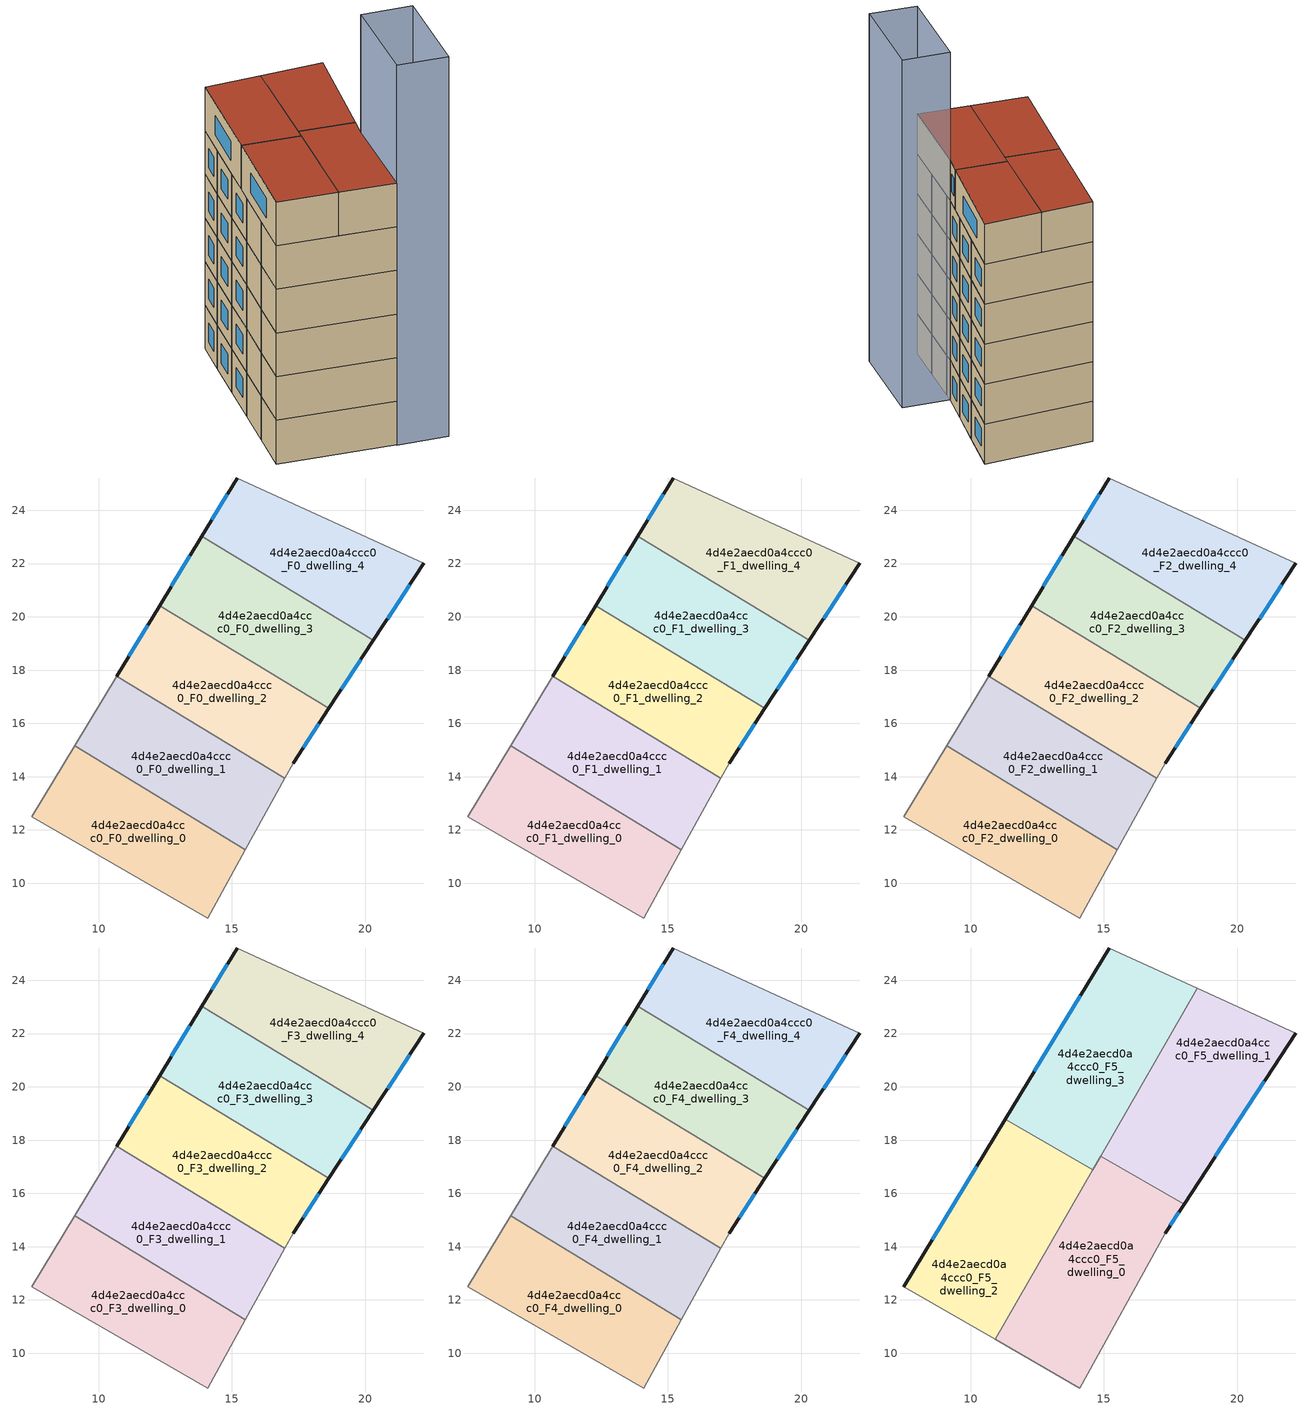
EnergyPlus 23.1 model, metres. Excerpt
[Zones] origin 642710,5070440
4d4e2aecd0a4ccc0_F0_dwelling_0
 floor ground (EU_floor_Construction): 15.51,11.26 14.09,8.7 7.49,12.5 9.1,15.15 z0
 wall to 4d4e2aecd0a4ccc0_F0_dwelling_1 (EU_wall_Construction): 15.51,11.26 9.1,15.15 z0:3
 wall adiabatic (EU_wall_Construction): 9.1,15.15 7.49,12.5 14.09,8.7 15.51,11.26 z0:3
4d4e2aecd0a4ccc0_F0_dwelling_1
 floor ground (EU_floor_Construction): 16.99,13.95 15.51,11.26 9.1,15.15 10.69,17.78 z0
 wall to 4d4e2aecd0a4ccc0_F0_dwelling_2 (EU_wall_Construction): 16.99,13.95 10.69,17.78 z0:3
 wall adiabatic (EU_wall_Construction): 15.51,11.26 16.99,13.95 / 10.69,17.78 9.1,15.15 z0:3
4d4e2aecd0a4ccc0_F0_dwelling_2
 floor ground (EU_floor_Construction): 18.64,16.56 17.3,14.5 16.99,13.95 10.69,17.78 12.29,20.42 z0
 wall outside (EU_wall_Construction): 12.29,20.42 10.69,17.78 / 17.3,14.5 18.64,16.56 z0:3
 wall to 4d4e2aecd0a4ccc0_F0_dwelling_3 (EU_wall_Construction): 18.64,16.56 12.29,20.42 z0:3
 wall adiabatic (EU_wall_Construction): 16.99,13.95 17.3,14.5 z0:3
 window (EU_Window_Construction): 11.84,19.68 11.14,18.51 / 17.67,15.08 18.27,15.98 z0.84:2.16
4d4e2aecd0a4ccc0_F0_dwelling_3
 floor ground (EU_floor_Construction): 20.31,19.11 18.64,16.56 12.29,20.42 13.87,23.02 z0
 wall outside (EU_wall_Construction): 18.64,16.56 20.31,19.11 / 13.87,23.02 12.29,20.42 z0:3
 wall to 4d4e2aecd0a4ccc0_F0_dwelling_4 (EU_wall_Construction): 20.31,19.11 13.87,23.02 z0:3
 window (EU_Window_Construction): 19.11,17.28 19.84,18.4 / 13.43,22.29 12.73,21.14 z0.84:2.16
4d4e2aecd0a4ccc0_F0_dwelling_4
 floor ground (EU_floor_Construction): 22.2,22 20.31,19.11 13.87,23.02 15.2,25.21 z0
 wall outside (EU_wall_Construction): 15.2,25.21 13.87,23.02 / 20.31,19.11 22.2,22 z0:3
 wall adiabatic (EU_wall_Construction): 22.2,22 15.2,25.21 z0:3
 window (EU_Window_Construction): 14.83,24.6 14.24,23.63 / 20.84,19.92 21.67,21.19 z0.84:2.16
4d4e2aecd0a4ccc0_F1_dwelling_0
 floor to 4d4e2aecd0a4ccc0_F0_dwelling_0 (EU_floor_Construction): 15.51,11.26 14.09,8.7 7.49,12.5 9.1,15.15 z3
 wall to 4d4e2aecd0a4ccc0_F1_dwelling_1 (EU_wall_Construction): 15.51,11.26 9.1,15.15 z3:6
 wall adiabatic (EU_wall_Construction): 9.1,15.15 7.49,12.5 14.09,8.7 15.51,11.26 z3:6
4d4e2aecd0a4ccc0_F1_dwelling_1
 floor to 4d4e2aecd0a4ccc0_F0_dwelling_1 (EU_floor_Construction): 16.99,13.95 15.51,11.26 9.1,15.15 10.69,17.78 z3
 wall to 4d4e2aecd0a4ccc0_F1_dwelling_2 (EU_wall_Construction): 16.99,13.95 10.69,17.78 z3:6
 wall adiabatic (EU_wall_Construction): 15.51,11.26 16.99,13.95 / 10.69,17.78 9.1,15.15 z3:6
4d4e2aecd0a4ccc0_F1_dwelling_2
 floor to 4d4e2aecd0a4ccc0_F0_dwelling_2 (EU_floor_Construction): 18.64,16.56 17.3,14.5 16.99,13.95 10.69,17.78 12.29,20.42 z3
 wall outside (EU_wall_Construction): 12.29,20.42 10.69,17.78 / 17.3,14.5 18.64,16.56 z3:6
 wall to 4d4e2aecd0a4ccc0_F1_dwelling_3 (EU_wall_Construction): 18.64,16.56 12.29,20.42 z3:6
 wall adiabatic (EU_wall_Construction): 16.99,13.95 17.3,14.5 z3:6
 window (EU_Window_Construction): 11.84,19.68 11.14,18.51 / 17.67,15.08 18.27,15.98 z3.84:5.16
4d4e2aecd0a4ccc0_F1_dwelling_3
 floor to 4d4e2aecd0a4ccc0_F0_dwelling_3 (EU_floor_Construction): 20.31,19.11 18.64,16.56 12.29,20.42 13.87,23.02 z3
 wall outside (EU_wall_Construction): 18.64,16.56 20.31,19.11 / 13.87,23.02 12.29,20.42 z3:6
 wall to 4d4e2aecd0a4ccc0_F1_dwelling_4 (EU_wall_Construction): 20.31,19.11 13.87,23.02 z3:6
 window (EU_Window_Construction): 19.11,17.28 19.84,18.4 / 13.43,22.29 12.73,21.14 z3.84:5.16
4d4e2aecd0a4ccc0_F1_dwelling_4
 floor to 4d4e2aecd0a4ccc0_F0_dwelling_4 (EU_floor_Construction): 22.2,22 20.31,19.11 13.87,23.02 15.2,25.21 z3
 wall outside (EU_wall_Construction): 15.2,25.21 13.87,23.02 / 20.31,19.11 22.2,22 z3:6
 wall adiabatic (EU_wall_Construction): 22.2,22 15.2,25.21 z3:6
 window (EU_Window_Construction): 14.83,24.6 14.24,23.63 / 20.84,19.92 21.67,21.19 z3.84:5.16
4d4e2aecd0a4ccc0_F2_dwelling_0
 floor to 4d4e2aecd0a4ccc0_F1_dwelling_0 (EU_floor_Construction): 15.51,11.26 14.09,8.7 7.49,12.5 9.1,15.15 z6
 wall to 4d4e2aecd0a4ccc0_F2_dwelling_1 (EU_wall_Construction): 15.51,11.26 9.1,15.15 z6:9
 wall adiabatic (EU_wall_Construction): 9.1,15.15 7.49,12.5 14.09,8.7 15.51,11.26 z6:9
4d4e2aecd0a4ccc0_F2_dwelling_1
 floor to 4d4e2aecd0a4ccc0_F1_dwelling_1 (EU_floor_Construction): 16.99,13.95 15.51,11.26 9.1,15.15 10.69,17.78 z6
 wall to 4d4e2aecd0a4ccc0_F2_dwelling_2 (EU_wall_Construction): 16.99,13.95 10.69,17.78 z6:9
 wall adiabatic (EU_wall_Construction): 15.51,11.26 16.99,13.95 / 10.69,17.78 9.1,15.15 z6:9
4d4e2aecd0a4ccc0_F2_dwelling_2
 floor to 4d4e2aecd0a4ccc0_F1_dwelling_2 (EU_floor_Construction): 18.64,16.56 17.3,14.5 16.99,13.95 10.69,17.78 12.29,20.42 z6
 wall outside (EU_wall_Construction): 12.29,20.42 10.69,17.78 / 17.3,14.5 18.64,16.56 z6:9
 wall to 4d4e2aecd0a4ccc0_F2_dwelling_3 (EU_wall_Construction): 18.64,16.56 12.29,20.42 z6:9
 wall adiabatic (EU_wall_Construction): 16.99,13.95 17.3,14.5 z6:9
 window (EU_Window_Construction): 11.84,19.68 11.14,18.51 / 17.67,15.08 18.27,15.98 z6.84:8.16
4d4e2aecd0a4ccc0_F2_dwelling_3
 floor to 4d4e2aecd0a4ccc0_F1_dwelling_3 (EU_floor_Construction): 20.31,19.11 18.64,16.56 12.29,20.42 13.87,23.02 z6
 wall outside (EU_wall_Construction): 18.64,16.56 20.31,19.11 / 13.87,23.02 12.29,20.42 z6:9
 wall to 4d4e2aecd0a4ccc0_F2_dwelling_4 (EU_wall_Construction): 20.31,19.11 13.87,23.02 z6:9
 window (EU_Window_Construction): 19.11,17.28 19.84,18.4 / 13.43,22.29 12.73,21.14 z6.84:8.16
4d4e2aecd0a4ccc0_F2_dwelling_4
 floor to 4d4e2aecd0a4ccc0_F1_dwelling_4 (EU_floor_Construction): 22.2,22 20.31,19.11 13.87,23.02 15.2,25.21 z6
 wall outside (EU_wall_Construction): 15.2,25.21 13.87,23.02 / 20.31,19.11 22.2,22 z6:9
 wall adiabatic (EU_wall_Construction): 22.2,22 15.2,25.21 z6:9
 window (EU_Window_Construction): 14.83,24.6 14.24,23.63 / 20.84,19.92 21.67,21.19 z6.84:8.16
4d4e2aecd0a4ccc0_F3_dwelling_0
 floor to 4d4e2aecd0a4ccc0_F2_dwelling_0 (EU_floor_Construction): 15.51,11.26 14.09,8.7 7.49,12.5 9.1,15.15 z9
 wall to 4d4e2aecd0a4ccc0_F3_dwelling_1 (EU_wall_Construction): 15.51,11.26 9.1,15.15 z9:12
 wall adiabatic (EU_wall_Construction): 9.1,15.15 7.49,12.5 14.09,8.7 15.51,11.26 z9:12
4d4e2aecd0a4ccc0_F3_dwelling_1
 floor to 4d4e2aecd0a4ccc0_F2_dwelling_1 (EU_floor_Construction): 16.99,13.95 15.51,11.26 9.1,15.15 10.69,17.78 z9
 wall to 4d4e2aecd0a4ccc0_F3_dwelling_2 (EU_wall_Construction): 16.99,13.95 10.69,17.78 z9:12
 wall adiabatic (EU_wall_Construction): 15.51,11.26 16.99,13.95 / 10.69,17.78 9.1,15.15 z9:12
4d4e2aecd0a4ccc0_F3_dwelling_2
 floor to 4d4e2aecd0a4ccc0_F2_dwelling_2 (EU_floor_Construction): 18.64,16.56 17.3,14.5 16.99,13.95 10.69,17.78 12.29,20.42 z9
 wall outside (EU_wall_Construction): 12.29,20.42 10.69,17.78 / 17.3,14.5 18.64,16.56 z9:12
 wall to 4d4e2aecd0a4ccc0_F3_dwelling_3 (EU_wall_Construction): 18.64,16.56 12.29,20.42 z9:12
 wall adiabatic (EU_wall_Construction): 16.99,13.95 17.3,14.5 z9:12
 window (EU_Window_Construction): 11.84,19.68 11.14,18.51 / 17.67,15.08 18.27,15.98 z9.84:11.16
4d4e2aecd0a4ccc0_F3_dwelling_3
 floor to 4d4e2aecd0a4ccc0_F2_dwelling_3 (EU_floor_Construction): 20.31,19.11 18.64,16.56 12.29,20.42 13.87,23.02 z9
 wall outside (EU_wall_Construction): 18.64,16.56 20.31,19.11 / 13.87,23.02 12.29,20.42 z9:12
 wall to 4d4e2aecd0a4ccc0_F3_dwelling_4 (EU_wall_Construction): 20.31,19.11 13.87,23.02 z9:12
 window (EU_Window_Construction): 19.11,17.28 19.84,18.4 / 13.43,22.29 12.73,21.14 z9.84:11.16
4d4e2aecd0a4ccc0_F3_dwelling_4
 floor to 4d4e2aecd0a4ccc0_F2_dwelling_4 (EU_floor_Construction): 22.2,22 20.31,19.11 13.87,23.02 15.2,25.21 z9
 wall outside (EU_wall_Construction): 15.2,25.21 13.87,23.02 / 20.31,19.11 22.2,22 z9:12
 wall adiabatic (EU_wall_Construction): 22.2,22 15.2,25.21 z9:12
 window (EU_Window_Construction): 14.83,24.6 14.24,23.63 / 20.84,19.92 21.67,21.19 z9.84:11.16
4d4e2aecd0a4ccc0_F4_dwelling_0
 floor to 4d4e2aecd0a4ccc0_F3_dwelling_0 (EU_floor_Construction): 15.51,11.26 14.09,8.7 7.49,12.5 9.1,15.15 z12
 wall to 4d4e2aecd0a4ccc0_F4_dwelling_1 (EU_wall_Construction): 15.51,11.26 9.1,15.15 z12:15
 wall adiabatic (EU_wall_Construction): 9.1,15.15 7.49,12.5 14.09,8.7 15.51,11.26 z12:15
4d4e2aecd0a4ccc0_F4_dwelling_1
 floor to 4d4e2aecd0a4ccc0_F3_dwelling_1 (EU_floor_Construction): 16.99,13.95 15.51,11.26 9.1,15.15 10.69,17.78 z12
 wall to 4d4e2aecd0a4ccc0_F4_dwelling_2 (EU_wall_Construction): 16.99,13.95 10.69,17.78 z12:15
 wall adiabatic (EU_wall_Construction): 15.51,11.26 16.99,13.95 / 10.69,17.78 9.1,15.15 z12:15
4d4e2aecd0a4ccc0_F4_dwelling_2
 floor to 4d4e2aecd0a4ccc0_F3_dwelling_2 (EU_floor_Construction): 18.64,16.56 17.3,14.5 16.99,13.95 10.69,17.78 12.29,20.42 z12
 wall outside (EU_wall_Construction): 12.29,20.42 10.69,17.78 / 17.3,14.5 18.64,16.56 z12:15
 wall to 4d4e2aecd0a4ccc0_F4_dwelling_3 (EU_wall_Construction): 18.64,16.56 12.29,20.42 z12:15
 wall adiabatic (EU_wall_Construction): 16.99,13.95 17.3,14.5 z12:15
 window (EU_Window_Construction): 11.84,19.68 11.14,18.51 / 17.67,15.08 18.27,15.98 z12.84:14.16
4d4e2aecd0a4ccc0_F4_dwelling_3
 floor to 4d4e2aecd0a4ccc0_F3_dwelling_3 (EU_floor_Construction): 20.31,19.11 18.64,16.56 12.29,20.42 13.87,23.02 z12
 wall outside (EU_wall_Construction): 18.64,16.56 20.31,19.11 / 13.87,23.02 12.29,20.42 z12:15
 wall to 4d4e2aecd0a4ccc0_F4_dwelling_4 (EU_wall_Construction): 20.31,19.11 13.87,23.02 z12:15
 window (EU_Window_Construction): 19.11,17.28 19.84,18.4 / 13.43,22.29 12.73,21.14 z12.84:14.16
4d4e2aecd0a4ccc0_F4_dwelling_4
 floor to 4d4e2aecd0a4ccc0_F3_dwelling_4 (EU_floor_Construction): 22.2,22 20.31,19.11 13.87,23.02 15.2,25.21 z12
 wall outside (EU_wall_Construction): 15.2,25.21 13.87,23.02 / 20.31,19.11 22.2,22 z12:15
 wall adiabatic (EU_wall_Construction): 22.2,22 15.2,25.21 z12:15
 window (EU_Window_Construction): 14.83,24.6 14.24,23.63 / 20.84,19.92 21.67,21.19 z12.84:14.16
4d4e2aecd0a4ccc0_F5_dwelling_0
 floor to 4d4e2aecd0a4ccc0_F4_dwelling_1 (EU_floor_Construction): 16.99,13.95 15.51,11.26 12.43,13.13 13.96,15.79 z15
 floor to 4d4e2aecd0a4ccc0_F4_dwelling_0 (EU_floor_Construction): 15.51,11.26 14.09,8.7 10.92,10.52 12.43,13.13 z15
 floor to 4d4e2aecd0a4ccc0_F4_dwelling_2 (EU_floor_Construction): 18.01,15.59 17.3,14.5 16.99,13.95 13.96,15.79 14.88,17.39 z15
 wall outside (EU_wall_Construction): 17.3,14.5 18.01,15.59 z15:18
 wall to 4d4e2aecd0a4ccc0_F5_dwelling_1 (EU_wall_Construction): 18.01,15.59 14.88,17.39 z15:18
 wall adiabatic (EU_wall_Construction): 10.92,10.52 14.09,8.7 17.3,14.5 z15:18
 wall to 4d4e2aecd0a4ccc0_F5_dwelling_2 (EU_wall_Construction): 14.59,16.89 10.92,10.52 z15:18
 wall to 4d4e2aecd0a4ccc0_F5_dwelling_3 (EU_wall_Construction): 14.88,17.39 14.59,16.89 z15:18
 window (EU_Window_Construction): 17.5,14.81 17.81,15.29 z15.84:17.16
 roof outside (EU_roof_Construction): 14.09,8.7 17.3,14.5 18.01,15.59 14.88,17.39 10.92,10.52 z18
4d4e2aecd0a4ccc0_F5_dwelling_1
 floor to 4d4e2aecd0a4ccc0_F4_dwelling_4 (EU_floor_Construction): 22.2,22 20.31,19.11 17.02,21.11 18.51,23.69 z15
 floor to 4d4e2aecd0a4ccc0_F4_dwelling_3 (EU_floor_Construction): 20.31,19.11 18.64,16.56 15.5,18.47 17.02,21.11 z15
 floor to 4d4e2aecd0a4ccc0_F4_dwelling_2 (EU_floor_Construction): 18.64,16.56 18.01,15.59 14.88,17.39 15.5,18.47 z15
 wall outside (EU_wall_Construction): 18.01,15.59 22.2,22 z15:18
 wall adiabatic (EU_wall_Construction): 22.2,22 18.51,23.69 z15:18
 wall to 4d4e2aecd0a4ccc0_F5_dwelling_3 (EU_wall_Construction): 18.51,23.69 14.88,17.39 z15:18
 window (EU_Window_Construction): 19.19,17.39 21.03,20.21 z15.84:17.16
 roof outside (EU_roof_Construction): 18.01,15.59 22.2,22 18.51,23.69 14.88,17.39 z18
4d4e2aecd0a4ccc0_F5_dwelling_2
 floor to 4d4e2aecd0a4ccc0_F4_dwelling_0 (EU_floor_Construction): 12.43,13.13 10.92,10.52 7.49,12.5 9.1,15.15 z15
 floor to 4d4e2aecd0a4ccc0_F4_dwelling_1 (EU_floor_Construction): 13.96,15.79 12.43,13.13 9.1,15.15 10.69,17.78 z15
 floor to 4d4e2aecd0a4ccc0_F4_dwelling_2 (EU_floor_Construction): 14.59,16.89 13.96,15.79 10.69,17.78 11.3,18.78 z15
 wall outside (EU_wall_Construction): 11.3,18.78 7.49,12.5 z15:18
 wall to 4d4e2aecd0a4ccc0_F5_dwelling_3 (EU_wall_Construction): 14.59,16.89 11.3,18.78 z15:18
 wall adiabatic (EU_wall_Construction): 7.49,12.5 10.92,10.52 z15:18
 window (EU_Window_Construction): 10.23,17.02 8.56,14.26 z15.84:17.16
 roof outside (EU_roof_Construction): 10.92,10.52 14.59,16.89 11.3,18.78 7.49,12.5 z18
4d4e2aecd0a4ccc0_F5_dwelling_3
 floor to 4d4e2aecd0a4ccc0_F4_dwelling_4 (EU_floor_Construction): 18.51,23.69 17.02,21.11 13.87,23.02 15.2,25.21 z15
 floor to 4d4e2aecd0a4ccc0_F4_dwelling_3 (EU_floor_Construction): 17.02,21.11 15.5,18.47 12.29,20.42 13.87,23.02 z15
 floor to 4d4e2aecd0a4ccc0_F4_dwelling_2 (EU_floor_Construction): 15.5,18.47 14.59,16.89 11.3,18.78 12.29,20.42 z15
 wall outside (EU_wall_Construction): 15.2,25.21 11.3,18.78 z15:18
 wall adiabatic (EU_wall_Construction): 18.51,23.69 15.2,25.21 z15:18
 window (EU_Window_Construction): 14.11,23.41 12.39,20.58 z15.84:17.16
 roof outside (EU_roof_Construction): 14.59,16.89 18.51,23.69 15.2,25.21 11.3,18.78 z18
shading: 17.3,14.5 20.2,12.9 / 20.2,12.9 16.99,7.09 / 16.99,7.09 14.09,8.69 / 14.09,8.69 17.3,14.5 z0:26.1
[Building]
EU S2 Campaign: North Axis=0; Terrain=City; Solar Distribution=FullExterior
[Site:Location]
Lyon-Bron: Latitude=45.75; Longitude=5; Time Zone=1; Elevation=198
[SizingPeriod:WeatherFileDays]
AnnualSizingPeriod: Begin Month=1; Begin Day of Month=1; End Month=12; End Day of Month=31; Day of Week for Start Day=Monday; Use Weather File Daylight Saving Period=No; Use Weather File Rain and Snow Indicators=No
[MATERIAL]
EU_InternalMass_Material: Roughness=MediumRough; Thickness=0.1; Conductivity=1; Density=1800; Specific Heat=900; Thermal Absorptance=0.9; Solar Absorptance=0.7; Visible Absorptance=0.7
[MATERIAL:NOMASS] Roughness=MediumRough; Thermal Absorptance=0.9; Solar Absorptance=0.7; Visible Absorptance=0.7
Name | Thermal Resistance
EU_wall_NoMass | 0.776494
EU_roof_NoMass | 0.486893
EU_floor_NoMass | 0.421597
[WINDOWMATERIAL:SIMPLEGLAZINGSYSTEM]
EU_Window_SimpleGlazing: UFactor=4.24961; Solar Heat Gain Coefficient=0.83; Visible Transmittance=0.83
[CONSTRUCTION]
EU_wall_Construction: EU_wall_NoMass
EU_roof_Construction: EU_roof_NoMass
EU_floor_Construction: EU_floor_NoMass
EU_InternalMass_Construction: EU_InternalMass_Material
EU_Window_Construction: EU_Window_SimpleGlazing
[ZONE] Type=1; Multiplier=1; Ceiling Height=autocalculate; Floor Area=autocalculate; Part of Total Floor Area=Yes
Name | Volume
4d4e2aecd0a4ccc0_F0_dwelling_0; 4d4e2aecd0a4ccc0_F1_dwelling_0; 4d4e2aecd0a4ccc0_F2_dwelling_0; 4d4e2aecd0a4ccc0_F3_dwelling_0; 4d4e2aecd0a4ccc0_F4_dwelling_0 | 68.4119
4d4e2aecd0a4ccc0_F5_dwelling_0 | 85.5081
4d4e2aecd0a4ccc0_F0_dwelling_1; 4d4e2aecd0a4ccc0_F1_dwelling_1; 4d4e2aecd0a4ccc0_F2_dwelling_1; 4d4e2aecd0a4ccc0_F3_dwelling_1; 4d4e2aecd0a4ccc0_F4_dwelling_1 | 68.3972
4d4e2aecd0a4ccc0_F5_dwelling_1 | 85.4971
4d4e2aecd0a4ccc0_F0_dwelling_2; 4d4e2aecd0a4ccc0_F1_dwelling_2; 4d4e2aecd0a4ccc0_F2_dwelling_2; 4d4e2aecd0a4ccc0_F3_dwelling_2; 4d4e2aecd0a4ccc0_F4_dwelling_2 | 68.4067
4d4e2aecd0a4ccc0_F5_dwelling_2 | 85.511
4d4e2aecd0a4ccc0_F0_dwelling_3; 4d4e2aecd0a4ccc0_F1_dwelling_3; 4d4e2aecd0a4ccc0_F2_dwelling_3; 4d4e2aecd0a4ccc0_F3_dwelling_3; 4d4e2aecd0a4ccc0_F4_dwelling_3 | 68.3826
4d4e2aecd0a4ccc0_F5_dwelling_3 | 85.5029
4d4e2aecd0a4ccc0_F0_dwelling_4; 4d4e2aecd0a4ccc0_F1_dwelling_4; 4d4e2aecd0a4ccc0_F2_dwelling_4; 4d4e2aecd0a4ccc0_F3_dwelling_4; 4d4e2aecd0a4ccc0_F4_dwelling_4 | 68.417
[INTERNALMASS] Construction=EU_InternalMass_Construction
Name | Zone or ZoneList | Surface Area
4d4e2aecd0a4ccc0_F0_dwelling_0_EU_InternalMass | 4d4e2aecd0a4ccc0_F0_dwelling_0 | 22.8039
4d4e2aecd0a4ccc0_F0_dwelling_1_EU_InternalMass | 4d4e2aecd0a4ccc0_F0_dwelling_1 | 22.7993
4d4e2aecd0a4ccc0_F0_dwelling_2_EU_InternalMass | 4d4e2aecd0a4ccc0_F0_dwelling_2 | 22.8021
4d4e2aecd0a4ccc0_F0_dwelling_3_EU_InternalMass | 4d4e2aecd0a4ccc0_F0_dwelling_3 | 22.7942
4d4e2aecd0a4ccc0_F0_dwelling_4_EU_InternalMass | 4d4e2aecd0a4ccc0_F0_dwelling_4 | 22.8053
4d4e2aecd0a4ccc0_F1_dwelling_0_EU_InternalMass | 4d4e2aecd0a4ccc0_F1_dwelling_0 | 22.8039
4d4e2aecd0a4ccc0_F1_dwelling_1_EU_InternalMass | 4d4e2aecd0a4ccc0_F1_dwelling_1 | 22.7993
4d4e2aecd0a4ccc0_F1_dwelling_2_EU_InternalMass | 4d4e2aecd0a4ccc0_F1_dwelling_2 | 22.8021
4d4e2aecd0a4ccc0_F1_dwelling_3_EU_InternalMass | 4d4e2aecd0a4ccc0_F1_dwelling_3 | 22.7942
4d4e2aecd0a4ccc0_F1_dwelling_4_EU_InternalMass | 4d4e2aecd0a4ccc0_F1_dwelling_4 | 22.8053
4d4e2aecd0a4ccc0_F2_dwelling_0_EU_InternalMass | 4d4e2aecd0a4ccc0_F2_dwelling_0 | 22.8039
4d4e2aecd0a4ccc0_F2_dwelling_1_EU_InternalMass | 4d4e2aecd0a4ccc0_F2_dwelling_1 | 22.7993
4d4e2aecd0a4ccc0_F2_dwelling_2_EU_InternalMass | 4d4e2aecd0a4ccc0_F2_dwelling_2 | 22.8021
4d4e2aecd0a4ccc0_F2_dwelling_3_EU_InternalMass | 4d4e2aecd0a4ccc0_F2_dwelling_3 | 22.7942
4d4e2aecd0a4ccc0_F2_dwelling_4_EU_InternalMass | 4d4e2aecd0a4ccc0_F2_dwelling_4 | 22.8053
4d4e2aecd0a4ccc0_F3_dwelling_0_EU_InternalMass | 4d4e2aecd0a4ccc0_F3_dwelling_0 | 22.8039
4d4e2aecd0a4ccc0_F3_dwelling_1_EU_InternalMass | 4d4e2aecd0a4ccc0_F3_dwelling_1 | 22.7993
4d4e2aecd0a4ccc0_F3_dwelling_2_EU_InternalMass | 4d4e2aecd0a4ccc0_F3_dwelling_2 | 22.8021
4d4e2aecd0a4ccc0_F3_dwelling_3_EU_InternalMass | 4d4e2aecd0a4ccc0_F3_dwelling_3 | 22.7942
4d4e2aecd0a4ccc0_F3_dwelling_4_EU_InternalMass | 4d4e2aecd0a4ccc0_F3_dwelling_4 | 22.8053
4d4e2aecd0a4ccc0_F4_dwelling_0_EU_InternalMass | 4d4e2aecd0a4ccc0_F4_dwelling_0 | 22.8039
4d4e2aecd0a4ccc0_F4_dwelling_1_EU_InternalMass | 4d4e2aecd0a4ccc0_F4_dwelling_1 | 22.7993
4d4e2aecd0a4ccc0_F4_dwelling_2_EU_InternalMass | 4d4e2aecd0a4ccc0_F4_dwelling_2 | 22.8021
4d4e2aecd0a4ccc0_F4_dwelling_3_EU_InternalMass | 4d4e2aecd0a4ccc0_F4_dwelling_3 | 22.7942
4d4e2aecd0a4ccc0_F4_dwelling_4_EU_InternalMass | 4d4e2aecd0a4ccc0_F4_dwelling_4 | 22.8053
4d4e2aecd0a4ccc0_F5_dwelling_0_EU_InternalMass | 4d4e2aecd0a4ccc0_F5_dwelling_0 | 28.503
4d4e2aecd0a4ccc0_F5_dwelling_1_EU_InternalMass | 4d4e2aecd0a4ccc0_F5_dwelling_1 | 28.4995
4d4e2aecd0a4ccc0_F5_dwelling_2_EU_InternalMass | 4d4e2aecd0a4ccc0_F5_dwelling_2 | 28.5037
4d4e2aecd0a4ccc0_F5_dwelling_3_EU_InternalMass | 4d4e2aecd0a4ccc0_F5_dwelling_3 | 28.501
[OTHEREQUIPMENT] Fuel Type=Electricity; Design Level Calculation Method=Watts/Area; Power per Zone Floor Area=1; Fraction Latent=0; Fraction Radiant=0; Fraction Lost=0; Carbon Dioxide Generation Rate=0; EndUse Subcategory=EU_Step8_InternalGains
Name | Zone or ZoneList or Space or SpaceList | Schedule
EU_Step8_InternalGain_4d4e2aecd0a4ccc0_F0_dwelling_0_f000 | 4d4e2aecd0a4ccc0_F0_dwelling_0 | EU_Step8_GainSchedule_4d4e2aecd0a4ccc0_F0_dwelling_0_f000
EU_Step8_InternalGain_4d4e2aecd0a4ccc0_F0_dwelling_1_f000 | 4d4e2aecd0a4ccc0_F0_dwelling_1 | EU_Step8_GainSchedule_4d4e2aecd0a4ccc0_F0_dwelling_1_f000
EU_Step8_InternalGain_4d4e2aecd0a4ccc0_F0_dwelling_2_f000 | 4d4e2aecd0a4ccc0_F0_dwelling_2 | EU_Step8_GainSchedule_4d4e2aecd0a4ccc0_F0_dwelling_2_f000
EU_Step8_InternalGain_4d4e2aecd0a4ccc0_F0_dwelling_3_f000 | 4d4e2aecd0a4ccc0_F0_dwelling_3 | EU_Step8_GainSchedule_4d4e2aecd0a4ccc0_F0_dwelling_3_f000
EU_Step8_InternalGain_4d4e2aecd0a4ccc0_F0_dwelling_4_f000 | 4d4e2aecd0a4ccc0_F0_dwelling_4 | EU_Step8_GainSchedule_4d4e2aecd0a4ccc0_F0_dwelling_4_f000
EU_Step8_InternalGain_4d4e2aecd0a4ccc0_F1_dwelling_0_f000 | 4d4e2aecd0a4ccc0_F1_dwelling_0 | EU_Step8_GainSchedule_4d4e2aecd0a4ccc0_F1_dwelling_0_f000
EU_Step8_InternalGain_4d4e2aecd0a4ccc0_F1_dwelling_1_f000 | 4d4e2aecd0a4ccc0_F1_dwelling_1 | EU_Step8_GainSchedule_4d4e2aecd0a4ccc0_F1_dwelling_1_f000
EU_Step8_InternalGain_4d4e2aecd0a4ccc0_F1_dwelling_2_f000 | 4d4e2aecd0a4ccc0_F1_dwelling_2 | EU_Step8_GainSchedule_4d4e2aecd0a4ccc0_F1_dwelling_2_f000
EU_Step8_InternalGain_4d4e2aecd0a4ccc0_F1_dwelling_3_f000 | 4d4e2aecd0a4ccc0_F1_dwelling_3 | EU_Step8_GainSchedule_4d4e2aecd0a4ccc0_F1_dwelling_3_f000
EU_Step8_InternalGain_4d4e2aecd0a4ccc0_F1_dwelling_4_f000 | 4d4e2aecd0a4ccc0_F1_dwelling_4 | EU_Step8_GainSchedule_4d4e2aecd0a4ccc0_F1_dwelling_4_f000
EU_Step8_InternalGain_4d4e2aecd0a4ccc0_F2_dwelling_0_f000 | 4d4e2aecd0a4ccc0_F2_dwelling_0 | EU_Step8_GainSchedule_4d4e2aecd0a4ccc0_F2_dwelling_0_f000
EU_Step8_InternalGain_4d4e2aecd0a4ccc0_F2_dwelling_1_f000 | 4d4e2aecd0a4ccc0_F2_dwelling_1 | EU_Step8_GainSchedule_4d4e2aecd0a4ccc0_F2_dwelling_1_f000
EU_Step8_InternalGain_4d4e2aecd0a4ccc0_F2_dwelling_2_f000 | 4d4e2aecd0a4ccc0_F2_dwelling_2 | EU_Step8_GainSchedule_4d4e2aecd0a4ccc0_F2_dwelling_2_f000
EU_Step8_InternalGain_4d4e2aecd0a4ccc0_F2_dwelling_3_f000 | 4d4e2aecd0a4ccc0_F2_dwelling_3 | EU_Step8_GainSchedule_4d4e2aecd0a4ccc0_F2_dwelling_3_f000
EU_Step8_InternalGain_4d4e2aecd0a4ccc0_F2_dwelling_4_f000 | 4d4e2aecd0a4ccc0_F2_dwelling_4 | EU_Step8_GainSchedule_4d4e2aecd0a4ccc0_F2_dwelling_4_f000
EU_Step8_InternalGain_4d4e2aecd0a4ccc0_F3_dwelling_0_f000 | 4d4e2aecd0a4ccc0_F3_dwelling_0 | EU_Step8_GainSchedule_4d4e2aecd0a4ccc0_F3_dwelling_0_f000
EU_Step8_InternalGain_4d4e2aecd0a4ccc0_F3_dwelling_1_f000 | 4d4e2aecd0a4ccc0_F3_dwelling_1 | EU_Step8_GainSchedule_4d4e2aecd0a4ccc0_F3_dwelling_1_f000
EU_Step8_InternalGain_4d4e2aecd0a4ccc0_F3_dwelling_2_f000 | 4d4e2aecd0a4ccc0_F3_dwelling_2 | EU_Step8_GainSchedule_4d4e2aecd0a4ccc0_F3_dwelling_2_f000
EU_Step8_InternalGain_4d4e2aecd0a4ccc0_F3_dwelling_3_f000 | 4d4e2aecd0a4ccc0_F3_dwelling_3 | EU_Step8_GainSchedule_4d4e2aecd0a4ccc0_F3_dwelling_3_f000
EU_Step8_InternalGain_4d4e2aecd0a4ccc0_F3_dwelling_4_f000 | 4d4e2aecd0a4ccc0_F3_dwelling_4 | EU_Step8_GainSchedule_4d4e2aecd0a4ccc0_F3_dwelling_4_f000
EU_Step8_InternalGain_4d4e2aecd0a4ccc0_F4_dwelling_0_f000 | 4d4e2aecd0a4ccc0_F4_dwelling_0 | EU_Step8_GainSchedule_4d4e2aecd0a4ccc0_F4_dwelling_0_f000
EU_Step8_InternalGain_4d4e2aecd0a4ccc0_F4_dwelling_1_f000 | 4d4e2aecd0a4ccc0_F4_dwelling_1 | EU_Step8_GainSchedule_4d4e2aecd0a4ccc0_F4_dwelling_1_f000
EU_Step8_InternalGain_4d4e2aecd0a4ccc0_F4_dwelling_2_f000 | 4d4e2aecd0a4ccc0_F4_dwelling_2 | EU_Step8_GainSchedule_4d4e2aecd0a4ccc0_F4_dwelling_2_f000
EU_Step8_InternalGain_4d4e2aecd0a4ccc0_F4_dwelling_3_f000 | 4d4e2aecd0a4ccc0_F4_dwelling_3 | EU_Step8_GainSchedule_4d4e2aecd0a4ccc0_F4_dwelling_3_f000
EU_Step8_InternalGain_4d4e2aecd0a4ccc0_F4_dwelling_4_f000 | 4d4e2aecd0a4ccc0_F4_dwelling_4 | EU_Step8_GainSchedule_4d4e2aecd0a4ccc0_F4_dwelling_4_f000
EU_Step8_InternalGain_4d4e2aecd0a4ccc0_F5_dwelling_0_f000 | 4d4e2aecd0a4ccc0_F5_dwelling_0 | EU_Step8_GainSchedule_4d4e2aecd0a4ccc0_F5_dwelling_0_f000
EU_Step8_InternalGain_4d4e2aecd0a4ccc0_F5_dwelling_1_f000 | 4d4e2aecd0a4ccc0_F5_dwelling_1 | EU_Step8_GainSchedule_4d4e2aecd0a4ccc0_F5_dwelling_1_f000
EU_Step8_InternalGain_4d4e2aecd0a4ccc0_F5_dwelling_2_f000 | 4d4e2aecd0a4ccc0_F5_dwelling_2 | EU_Step8_GainSchedule_4d4e2aecd0a4ccc0_F5_dwelling_2_f000
EU_Step8_InternalGain_4d4e2aecd0a4ccc0_F5_dwelling_3_f000 | 4d4e2aecd0a4ccc0_F5_dwelling_3 | EU_Step8_GainSchedule_4d4e2aecd0a4ccc0_F5_dwelling_3_f000
[ZONEVENTILATION:DESIGNFLOWRATE] Schedule=EU_AlwaysOn; Design Flow Rate Calculation Method=AirChanges/Hour; Air Changes per Hour=0.693814; Ventilation Type=Natural; Fan Pressure Rise=0; Fan Total Efficiency=1; Constant Term Coefficient=1; Temperature Term Coefficient=0; Velocity Term Coefficient=0; Velocity Squared Term Coefficient=0; Minimum Indoor Temperature=-100; Maximum Indoor Temperature=100; Delta Temperature=-100; Minimum Outdoor Temperature=-100; Maximum Outdoor Temperature=100; Maximum Wind Speed=40
Name | Zone or ZoneList or Space or SpaceList
EU_ConstantAir_4d4e2aecd0a4ccc0_F0_dwelling_0 | 4d4e2aecd0a4ccc0_F0_dwelling_0
EU_ConstantAir_4d4e2aecd0a4ccc0_F0_dwelling_1 | 4d4e2aecd0a4ccc0_F0_dwelling_1
EU_ConstantAir_4d4e2aecd0a4ccc0_F0_dwelling_2 | 4d4e2aecd0a4ccc0_F0_dwelling_2
EU_ConstantAir_4d4e2aecd0a4ccc0_F0_dwelling_3 | 4d4e2aecd0a4ccc0_F0_dwelling_3
EU_ConstantAir_4d4e2aecd0a4ccc0_F0_dwelling_4 | 4d4e2aecd0a4ccc0_F0_dwelling_4
EU_ConstantAir_4d4e2aecd0a4ccc0_F1_dwelling_0 | 4d4e2aecd0a4ccc0_F1_dwelling_0
EU_ConstantAir_4d4e2aecd0a4ccc0_F1_dwelling_1 | 4d4e2aecd0a4ccc0_F1_dwelling_1
EU_ConstantAir_4d4e2aecd0a4ccc0_F1_dwelling_2 | 4d4e2aecd0a4ccc0_F1_dwelling_2
EU_ConstantAir_4d4e2aecd0a4ccc0_F1_dwelling_3 | 4d4e2aecd0a4ccc0_F1_dwelling_3
EU_ConstantAir_4d4e2aecd0a4ccc0_F1_dwelling_4 | 4d4e2aecd0a4ccc0_F1_dwelling_4
EU_ConstantAir_4d4e2aecd0a4ccc0_F2_dwelling_0 | 4d4e2aecd0a4ccc0_F2_dwelling_0
EU_ConstantAir_4d4e2aecd0a4ccc0_F2_dwelling_1 | 4d4e2aecd0a4ccc0_F2_dwelling_1
EU_ConstantAir_4d4e2aecd0a4ccc0_F2_dwelling_2 | 4d4e2aecd0a4ccc0_F2_dwelling_2
EU_ConstantAir_4d4e2aecd0a4ccc0_F2_dwelling_3 | 4d4e2aecd0a4ccc0_F2_dwelling_3
EU_ConstantAir_4d4e2aecd0a4ccc0_F2_dwelling_4 | 4d4e2aecd0a4ccc0_F2_dwelling_4
EU_ConstantAir_4d4e2aecd0a4ccc0_F3_dwelling_0 | 4d4e2aecd0a4ccc0_F3_dwelling_0
EU_ConstantAir_4d4e2aecd0a4ccc0_F3_dwelling_1 | 4d4e2aecd0a4ccc0_F3_dwelling_1
EU_ConstantAir_4d4e2aecd0a4ccc0_F3_dwelling_2 | 4d4e2aecd0a4ccc0_F3_dwelling_2
EU_ConstantAir_4d4e2aecd0a4ccc0_F3_dwelling_3 | 4d4e2aecd0a4ccc0_F3_dwelling_3
EU_ConstantAir_4d4e2aecd0a4ccc0_F3_dwelling_4 | 4d4e2aecd0a4ccc0_F3_dwelling_4
EU_ConstantAir_4d4e2aecd0a4ccc0_F4_dwelling_0 | 4d4e2aecd0a4ccc0_F4_dwelling_0
EU_ConstantAir_4d4e2aecd0a4ccc0_F4_dwelling_1 | 4d4e2aecd0a4ccc0_F4_dwelling_1
EU_ConstantAir_4d4e2aecd0a4ccc0_F4_dwelling_2 | 4d4e2aecd0a4ccc0_F4_dwelling_2
EU_ConstantAir_4d4e2aecd0a4ccc0_F4_dwelling_3 | 4d4e2aecd0a4ccc0_F4_dwelling_3
EU_ConstantAir_4d4e2aecd0a4ccc0_F4_dwelling_4 | 4d4e2aecd0a4ccc0_F4_dwelling_4
EU_ConstantAir_4d4e2aecd0a4ccc0_F5_dwelling_0 | 4d4e2aecd0a4ccc0_F5_dwelling_0
EU_ConstantAir_4d4e2aecd0a4ccc0_F5_dwelling_1 | 4d4e2aecd0a4ccc0_F5_dwelling_1
EU_ConstantAir_4d4e2aecd0a4ccc0_F5_dwelling_2 | 4d4e2aecd0a4ccc0_F5_dwelling_2
EU_ConstantAir_4d4e2aecd0a4ccc0_F5_dwelling_3 | 4d4e2aecd0a4ccc0_F5_dwelling_3
[HVACTEMPLATE:THERMOSTAT] Constant Heating Setpoint=20; Constant Cooling Setpoint=50
EU_HeatOnly_4d4e2aecd0a4ccc0_F0_dwelling_0; EU_HeatOnly_4d4e2aecd0a4ccc0_F0_dwelling_1; EU_HeatOnly_4d4e2aecd0a4ccc0_F0_dwelling_2; EU_HeatOnly_4d4e2aecd0a4ccc0_F0_dwelling_3; EU_HeatOnly_4d4e2aecd0a4ccc0_F0_dwelling_4; EU_HeatOnly_4d4e2aecd0a4ccc0_F1_dwelling_0; EU_HeatOnly_4d4e2aecd0a4ccc0_F1_dwelling_1; EU_HeatOnly_4d4e2aecd0a4ccc0_F1_dwelling_2; EU_HeatOnly_4d4e2aecd0a4ccc0_F1_dwelling_3; EU_HeatOnly_4d4e2aecd0a4ccc0_F1_dwelling_4; EU_HeatOnly_4d4e2aecd0a4ccc0_F2_dwelling_0; EU_HeatOnly_4d4e2aecd0a4ccc0_F2_dwelling_1; EU_HeatOnly_4d4e2aecd0a4ccc0_F2_dwelling_2; EU_HeatOnly_4d4e2aecd0a4ccc0_F2_dwelling_3; EU_HeatOnly_4d4e2aecd0a4ccc0_F2_dwelling_4; EU_HeatOnly_4d4e2aecd0a4ccc0_F3_dwelling_0; EU_HeatOnly_4d4e2aecd0a4ccc0_F3_dwelling_1; EU_HeatOnly_4d4e2aecd0a4ccc0_F3_dwelling_2; EU_HeatOnly_4d4e2aecd0a4ccc0_F3_dwelling_3; EU_HeatOnly_4d4e2aecd0a4ccc0_F3_dwelling_4; EU_HeatOnly_4d4e2aecd0a4ccc0_F4_dwelling_0; EU_HeatOnly_4d4e2aecd0a4ccc0_F4_dwelling_1; EU_HeatOnly_4d4e2aecd0a4ccc0_F4_dwelling_2; EU_HeatOnly_4d4e2aecd0a4ccc0_F4_dwelling_3; EU_HeatOnly_4d4e2aecd0a4ccc0_F4_dwelling_4; EU_HeatOnly_4d4e2aecd0a4ccc0_F5_dwelling_0; EU_HeatOnly_4d4e2aecd0a4ccc0_F5_dwelling_1; EU_HeatOnly_4d4e2aecd0a4ccc0_F5_dwelling_2; EU_HeatOnly_4d4e2aecd0a4ccc0_F5_dwelling_3
[HVACTEMPLATE:ZONE:IDEALLOADSAIRSYSTEM] System Availability Schedule=EU_AlwaysOn; Maximum Heating Supply Air Temperature=50; Minimum Cooling Supply Air Temperature=13; Maximum Heating Supply Air Humidity Ratio=0.0156; Minimum Cooling Supply Air Humidity Ratio=0.0077; Heating Limit=NoLimit; Cooling Limit=NoLimit; Heating Availability Schedule=EU_AlwaysOn; Cooling Availability Schedule=EU_CoolingOff; Dehumidification Control Type=ConstantSensibleHeatRatio; Cooling Sensible Heat Ratio=0.7; Dehumidification Setpoint=60; Humidification Control Type=None; Humidification Setpoint=30; Outdoor Air Method=None; Outdoor Air Flow Rate per Person=0.00944; Outdoor Air Flow Rate per Zone Floor Area=0; Outdoor Air Flow Rate per Zone=0; Demand Controlled Ventilation Type=None; Outdoor Air Economizer Type=NoEconomizer; Heat Recovery Type=None; Sensible Heat Recovery Effectiveness=0.7; Latent Heat Recovery Effectiveness=0.65
Name | Template Thermostat
4d4e2aecd0a4ccc0_F0_dwelling_0 | EU_HeatOnly_4d4e2aecd0a4ccc0_F0_dwelling_0
4d4e2aecd0a4ccc0_F0_dwelling_1 | EU_HeatOnly_4d4e2aecd0a4ccc0_F0_dwelling_1
4d4e2aecd0a4ccc0_F0_dwelling_2 | EU_HeatOnly_4d4e2aecd0a4ccc0_F0_dwelling_2
4d4e2aecd0a4ccc0_F0_dwelling_3 | EU_HeatOnly_4d4e2aecd0a4ccc0_F0_dwelling_3
4d4e2aecd0a4ccc0_F0_dwelling_4 | EU_HeatOnly_4d4e2aecd0a4ccc0_F0_dwelling_4
4d4e2aecd0a4ccc0_F1_dwelling_0 | EU_HeatOnly_4d4e2aecd0a4ccc0_F1_dwelling_0
4d4e2aecd0a4ccc0_F1_dwelling_1 | EU_HeatOnly_4d4e2aecd0a4ccc0_F1_dwelling_1
4d4e2aecd0a4ccc0_F1_dwelling_2 | EU_HeatOnly_4d4e2aecd0a4ccc0_F1_dwelling_2
4d4e2aecd0a4ccc0_F1_dwelling_3 | EU_HeatOnly_4d4e2aecd0a4ccc0_F1_dwelling_3
4d4e2aecd0a4ccc0_F1_dwelling_4 | EU_HeatOnly_4d4e2aecd0a4ccc0_F1_dwelling_4
4d4e2aecd0a4ccc0_F2_dwelling_0 | EU_HeatOnly_4d4e2aecd0a4ccc0_F2_dwelling_0
4d4e2aecd0a4ccc0_F2_dwelling_1 | EU_HeatOnly_4d4e2aecd0a4ccc0_F2_dwelling_1
4d4e2aecd0a4ccc0_F2_dwelling_2 | EU_HeatOnly_4d4e2aecd0a4ccc0_F2_dwelling_2
4d4e2aecd0a4ccc0_F2_dwelling_3 | EU_HeatOnly_4d4e2aecd0a4ccc0_F2_dwelling_3
4d4e2aecd0a4ccc0_F2_dwelling_4 | EU_HeatOnly_4d4e2aecd0a4ccc0_F2_dwelling_4
4d4e2aecd0a4ccc0_F3_dwelling_0 | EU_HeatOnly_4d4e2aecd0a4ccc0_F3_dwelling_0
4d4e2aecd0a4ccc0_F3_dwelling_1 | EU_HeatOnly_4d4e2aecd0a4ccc0_F3_dwelling_1
4d4e2aecd0a4ccc0_F3_dwelling_2 | EU_HeatOnly_4d4e2aecd0a4ccc0_F3_dwelling_2
4d4e2aecd0a4ccc0_F3_dwelling_3 | EU_HeatOnly_4d4e2aecd0a4ccc0_F3_dwelling_3
4d4e2aecd0a4ccc0_F3_dwelling_4 | EU_HeatOnly_4d4e2aecd0a4ccc0_F3_dwelling_4
4d4e2aecd0a4ccc0_F4_dwelling_0 | EU_HeatOnly_4d4e2aecd0a4ccc0_F4_dwelling_0
4d4e2aecd0a4ccc0_F4_dwelling_1 | EU_HeatOnly_4d4e2aecd0a4ccc0_F4_dwelling_1
4d4e2aecd0a4ccc0_F4_dwelling_2 | EU_HeatOnly_4d4e2aecd0a4ccc0_F4_dwelling_2
4d4e2aecd0a4ccc0_F4_dwelling_3 | EU_HeatOnly_4d4e2aecd0a4ccc0_F4_dwelling_3
4d4e2aecd0a4ccc0_F4_dwelling_4 | EU_HeatOnly_4d4e2aecd0a4ccc0_F4_dwelling_4
4d4e2aecd0a4ccc0_F5_dwelling_0 | EU_HeatOnly_4d4e2aecd0a4ccc0_F5_dwelling_0
4d4e2aecd0a4ccc0_F5_dwelling_1 | EU_HeatOnly_4d4e2aecd0a4ccc0_F5_dwelling_1
4d4e2aecd0a4ccc0_F5_dwelling_2 | EU_HeatOnly_4d4e2aecd0a4ccc0_F5_dwelling_2
4d4e2aecd0a4ccc0_F5_dwelling_3 | EU_HeatOnly_4d4e2aecd0a4ccc0_F5_dwelling_3
[SIZING:ZONE] Zone Cooling Design Supply Air Temperature Input Method=SupplyAirTemperature; Zone Cooling Design Supply Air Temperature=13; Zone Heating Design Supply Air Temperature Input Method=SupplyAirTemperature; Zone Heating Design Supply Air Temperature=50; Zone Cooling Design Supply Air Humidity Ratio=0.008; Zone Heating Design Supply Air Humidity Ratio=0.008; Cooling Design Air Flow Method=DesignDay; Cooling Design Air Flow Rate=0; Cooling Minimum Air Flow per Zone Floor Area=0.000762; Cooling Minimum Air Flow=0; Cooling Minimum Air Flow Fraction=0.2; Heating Design Air Flow Method=DesignDay; Heating Design Air Flow Rate=0; Heating Maximum Air Flow per Zone Floor Area=0.002032; Heating Maximum Air Flow=0.141576; Heating Maximum Air Flow Fraction=0.3; Account for Dedicated Outdoor Air System=No; Dedicated Outdoor Air System Control Strategy=NeutralSupplyAir; Dedicated Outdoor Air Low Setpoint Temperature for Design=autosize; Dedicated Outdoor Air High Setpoint Temperature for Design=autosize; Zone Load Sizing Method=Sensible Load Only No Latent Load; Zone Latent Cooling Design Supply Air Humidity Ratio Input Method=HumidityRatioDifference; Zone Cooling Design Supply Air Humidity Ratio Difference=0.005; Zone Latent Heating Design Supply Air Humidity Ratio Input Method=HumidityRatioDifference; Zone Humidification Design Supply Air Humidity Ratio Difference=0.005
4d4e2aecd0a4ccc0_F0_dwelling_0; 4d4e2aecd0a4ccc0_F0_dwelling_1; 4d4e2aecd0a4ccc0_F0_dwelling_2; 4d4e2aecd0a4ccc0_F0_dwelling_3; 4d4e2aecd0a4ccc0_F0_dwelling_4; 4d4e2aecd0a4ccc0_F1_dwelling_0; 4d4e2aecd0a4ccc0_F1_dwelling_1; 4d4e2aecd0a4ccc0_F1_dwelling_2; 4d4e2aecd0a4ccc0_F1_dwelling_3; 4d4e2aecd0a4ccc0_F1_dwelling_4; 4d4e2aecd0a4ccc0_F2_dwelling_0; 4d4e2aecd0a4ccc0_F2_dwelling_1; 4d4e2aecd0a4ccc0_F2_dwelling_2; 4d4e2aecd0a4ccc0_F2_dwelling_3; 4d4e2aecd0a4ccc0_F2_dwelling_4; 4d4e2aecd0a4ccc0_F3_dwelling_0; 4d4e2aecd0a4ccc0_F3_dwelling_1; 4d4e2aecd0a4ccc0_F3_dwelling_2; 4d4e2aecd0a4ccc0_F3_dwelling_3; 4d4e2aecd0a4ccc0_F3_dwelling_4; 4d4e2aecd0a4ccc0_F4_dwelling_0; 4d4e2aecd0a4ccc0_F4_dwelling_1; 4d4e2aecd0a4ccc0_F4_dwelling_2; 4d4e2aecd0a4ccc0_F4_dwelling_3; 4d4e2aecd0a4ccc0_F4_dwelling_4; 4d4e2aecd0a4ccc0_F5_dwelling_0; 4d4e2aecd0a4ccc0_F5_dwelling_1; 4d4e2aecd0a4ccc0_F5_dwelling_2; 4d4e2aecd0a4ccc0_F5_dwelling_3
[SCHEDULE:CONSTANT]
Name | Hourly Value
EU_AlwaysOn | 1
EU_CoolingOff | 0
[SCHEDULE:FILE] Column Number=1; Rows to Skip at Top=0; Number of Hours of Data=8760; Column Separator=Comma; Interpolate to Timestep=No; Minutes per Item=60; Adjust Schedule for Daylight Savings=Yes
Name | File
EU_Step8_GainSchedule_4d4e2aecd0a4ccc0_F0_dwelling_0_f000 | ../../schedules/4d4e2aecd0a4ccc0/4d4e2aecd0a4ccc0_F0_dwelling_0_f000_gain.csv
EU_Step8_GainSchedule_4d4e2aecd0a4ccc0_F0_dwelling_1_f000 | ../../schedules/4d4e2aecd0a4ccc0/4d4e2aecd0a4ccc0_F0_dwelling_1_f000_gain.csv
EU_Step8_GainSchedule_4d4e2aecd0a4ccc0_F0_dwelling_2_f000 | ../../schedules/4d4e2aecd0a4ccc0/4d4e2aecd0a4ccc0_F0_dwelling_2_f000_gain.csv
EU_Step8_GainSchedule_4d4e2aecd0a4ccc0_F0_dwelling_3_f000 | ../../schedules/4d4e2aecd0a4ccc0/4d4e2aecd0a4ccc0_F0_dwelling_3_f000_gain.csv
EU_Step8_GainSchedule_4d4e2aecd0a4ccc0_F0_dwelling_4_f000 | ../../schedules/4d4e2aecd0a4ccc0/4d4e2aecd0a4ccc0_F0_dwelling_4_f000_gain.csv
EU_Step8_GainSchedule_4d4e2aecd0a4ccc0_F1_dwelling_0_f000 | ../../schedules/4d4e2aecd0a4ccc0/4d4e2aecd0a4ccc0_F1_dwelling_0_f000_gain.csv
EU_Step8_GainSchedule_4d4e2aecd0a4ccc0_F1_dwelling_1_f000 | ../../schedules/4d4e2aecd0a4ccc0/4d4e2aecd0a4ccc0_F1_dwelling_1_f000_gain.csv
EU_Step8_GainSchedule_4d4e2aecd0a4ccc0_F1_dwelling_2_f000 | ../../schedules/4d4e2aecd0a4ccc0/4d4e2aecd0a4ccc0_F1_dwelling_2_f000_gain.csv
EU_Step8_GainSchedule_4d4e2aecd0a4ccc0_F1_dwelling_3_f000 | ../../schedules/4d4e2aecd0a4ccc0/4d4e2aecd0a4ccc0_F1_dwelling_3_f000_gain.csv
EU_Step8_GainSchedule_4d4e2aecd0a4ccc0_F1_dwelling_4_f000 | ../../schedules/4d4e2aecd0a4ccc0/4d4e2aecd0a4ccc0_F1_dwelling_4_f000_gain.csv
EU_Step8_GainSchedule_4d4e2aecd0a4ccc0_F2_dwelling_0_f000 | ../../schedules/4d4e2aecd0a4ccc0/4d4e2aecd0a4ccc0_F2_dwelling_0_f000_gain.csv
EU_Step8_GainSchedule_4d4e2aecd0a4ccc0_F2_dwelling_1_f000 | ../../schedules/4d4e2aecd0a4ccc0/4d4e2aecd0a4ccc0_F2_dwelling_1_f000_gain.csv
EU_Step8_GainSchedule_4d4e2aecd0a4ccc0_F2_dwelling_2_f000 | ../../schedules/4d4e2aecd0a4ccc0/4d4e2aecd0a4ccc0_F2_dwelling_2_f000_gain.csv
EU_Step8_GainSchedule_4d4e2aecd0a4ccc0_F2_dwelling_3_f000 | ../../schedules/4d4e2aecd0a4ccc0/4d4e2aecd0a4ccc0_F2_dwelling_3_f000_gain.csv
EU_Step8_GainSchedule_4d4e2aecd0a4ccc0_F2_dwelling_4_f000 | ../../schedules/4d4e2aecd0a4ccc0/4d4e2aecd0a4ccc0_F2_dwelling_4_f000_gain.csv
EU_Step8_GainSchedule_4d4e2aecd0a4ccc0_F3_dwelling_0_f000 | ../../schedules/4d4e2aecd0a4ccc0/4d4e2aecd0a4ccc0_F3_dwelling_0_f000_gain.csv
EU_Step8_GainSchedule_4d4e2aecd0a4ccc0_F3_dwelling_1_f000 | ../../schedules/4d4e2aecd0a4ccc0/4d4e2aecd0a4ccc0_F3_dwelling_1_f000_gain.csv
EU_Step8_GainSchedule_4d4e2aecd0a4ccc0_F3_dwelling_2_f000 | ../../schedules/4d4e2aecd0a4ccc0/4d4e2aecd0a4ccc0_F3_dwelling_2_f000_gain.csv
EU_Step8_GainSchedule_4d4e2aecd0a4ccc0_F3_dwelling_3_f000 | ../../schedules/4d4e2aecd0a4ccc0/4d4e2aecd0a4ccc0_F3_dwelling_3_f000_gain.csv
EU_Step8_GainSchedule_4d4e2aecd0a4ccc0_F3_dwelling_4_f000 | ../../schedules/4d4e2aecd0a4ccc0/4d4e2aecd0a4ccc0_F3_dwelling_4_f000_gain.csv
EU_Step8_GainSchedule_4d4e2aecd0a4ccc0_F4_dwelling_0_f000 | ../../schedules/4d4e2aecd0a4ccc0/4d4e2aecd0a4ccc0_F4_dwelling_0_f000_gain.csv
EU_Step8_GainSchedule_4d4e2aecd0a4ccc0_F4_dwelling_1_f000 | ../../schedules/4d4e2aecd0a4ccc0/4d4e2aecd0a4ccc0_F4_dwelling_1_f000_gain.csv
EU_Step8_GainSchedule_4d4e2aecd0a4ccc0_F4_dwelling_2_f000 | ../../schedules/4d4e2aecd0a4ccc0/4d4e2aecd0a4ccc0_F4_dwelling_2_f000_gain.csv
EU_Step8_GainSchedule_4d4e2aecd0a4ccc0_F4_dwelling_3_f000 | ../../schedules/4d4e2aecd0a4ccc0/4d4e2aecd0a4ccc0_F4_dwelling_3_f000_gain.csv
EU_Step8_GainSchedule_4d4e2aecd0a4ccc0_F4_dwelling_4_f000 | ../../schedules/4d4e2aecd0a4ccc0/4d4e2aecd0a4ccc0_F4_dwelling_4_f000_gain.csv
EU_Step8_GainSchedule_4d4e2aecd0a4ccc0_F5_dwelling_0_f000 | ../../schedules/4d4e2aecd0a4ccc0/4d4e2aecd0a4ccc0_F5_dwelling_0_f000_gain.csv
EU_Step8_GainSchedule_4d4e2aecd0a4ccc0_F5_dwelling_1_f000 | ../../schedules/4d4e2aecd0a4ccc0/4d4e2aecd0a4ccc0_F5_dwelling_1_f000_gain.csv
EU_Step8_GainSchedule_4d4e2aecd0a4ccc0_F5_dwelling_2_f000 | ../../schedules/4d4e2aecd0a4ccc0/4d4e2aecd0a4ccc0_F5_dwelling_2_f000_gain.csv
EU_Step8_GainSchedule_4d4e2aecd0a4ccc0_F5_dwelling_3_f000 | ../../schedules/4d4e2aecd0a4ccc0/4d4e2aecd0a4ccc0_F5_dwelling_3_f000_gain.csv
